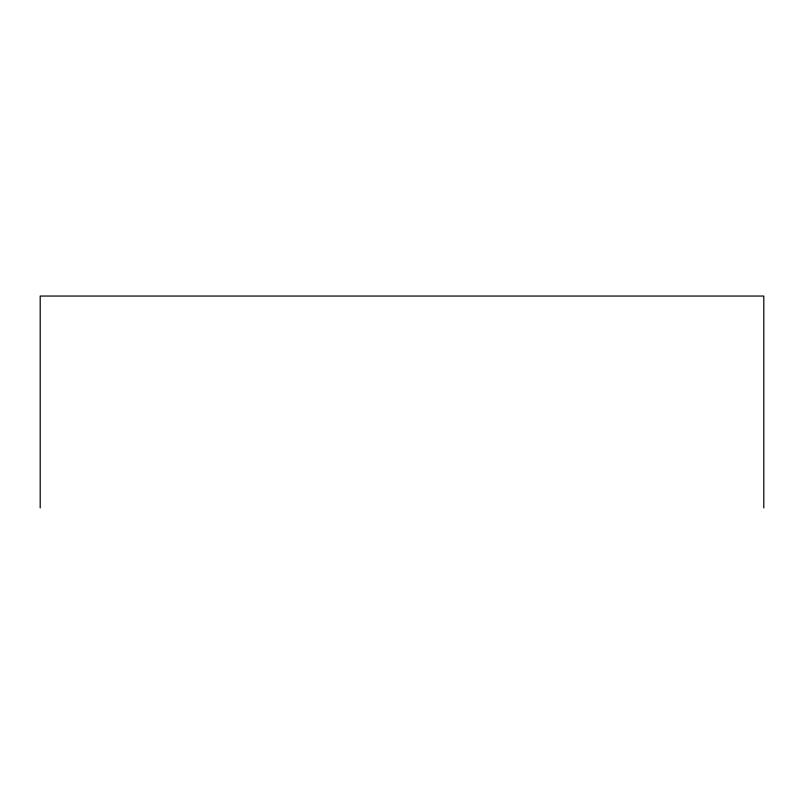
<?xml version="1.0" encoding="UTF-8"?>
<svg xmlns="http://www.w3.org/2000/svg" width="804" height="804" viewBox="0 0 804 804"><rect width="100%" height="100%" fill="white"/><g stroke="black" fill="none" stroke-linecap="round" stroke-linejoin="round"><path stroke-width="1.21" d="M763.8 507.947L763.8 296.053L40.2 296.053L40.2 507.947"/></g></svg>
